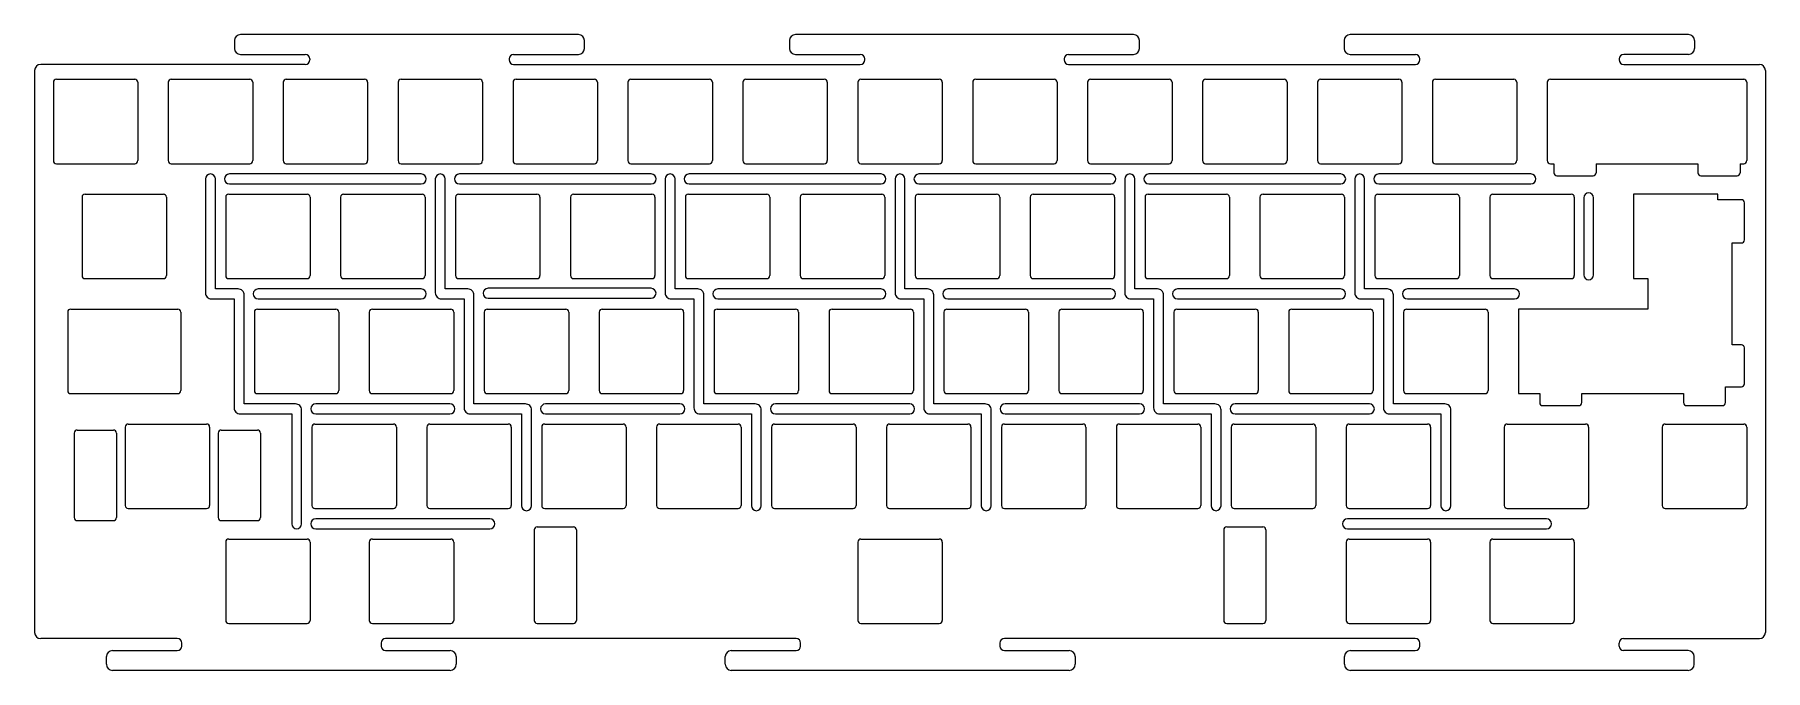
# Model space of a CAD drawing. Header units: millimetres. Extents: x 88 to 375, y 146 to 251.
import ezdxf

# ---------------------------------------------------------------- set-up
doc = ezdxf.new("R2010")
doc.units = ezdxf.units.MM
doc.layers.add('_STAB', color=3, linetype='Continuous')

msp = doc.modelspace()

# ---------------------------------------------------------------- linework, layer by layer
for p, q in [((121.12, 250.12), (121.12, 248.84)), ((178.15, 251.12), (122.12, 251.12)), ((179.15, 248.84), (179.15, 250.12)), ((213.12, 250.12), (213.12, 248.84)), ((270.15, 251.12), (214.12, 251.12)), ((271.15, 248.84), (271.15, 250.12)), ((305.07, 250.12), (305.07, 248.84)), ((362.17, 251.12), (306.07, 251.12)), ((363.17, 250.12), (363.17, 248.84)), ((122.12, 247.84), (132.87, 247.84)), ((133.62, 247.09), (133.62, 246.94)), ((166.65, 247.09), (166.65, 246.94)), ((167.4, 247.84), (178.15, 247.84)), ((214.12, 247.84), (224.87, 247.84)), ((225.62, 246.94), (225.62, 247.09)), ((258.65, 247.09), (258.65, 246.94)), ((259.4, 247.84), (270.15, 247.84)), ((306.07, 247.84), (316.89, 247.84)), ((317.64, 246.94), (317.64, 247.09)), ((350.67, 247.09), (350.67, 246.94)), ((362.17, 247.84), (351.42, 247.84)), ((88.01, 245.19), (88.01, 152.04)), ((132.87, 246.19), (89.01, 246.19)), ((167.4, 246.19), (224.87, 246.19)), ((259.4, 246.19), (316.89, 246.19)), ((351.42, 246.19), (373.91, 246.19)), ((374.91, 245.19), (374.91, 152.04)), ((91.11, 243.23), (91.11, 230.23)), ((91.61, 243.73), (104.61, 243.73)), ((105.11, 243.23), (105.11, 230.23)), ((110.16, 243.23), (110.16, 230.23)), ((110.66, 243.73), (123.66, 243.73)), ((124.16, 243.23), (124.16, 230.23)), ((129.21, 243.23), (129.21, 230.23)), ((129.71, 243.73), (142.71, 243.73)), ((143.21, 243.23), (143.21, 230.23)), ((148.26, 243.23), (148.26, 230.23)), ((148.76, 243.73), (161.76, 243.73)), ((162.26, 243.23), (162.26, 230.23)), ((167.31, 243.23), (167.31, 230.23)), ((167.81, 243.73), (180.81, 243.73)), ((181.31, 243.23), (181.31, 230.23)), ((186.36, 243.23), (186.36, 230.23)), ((186.86, 243.73), (199.86, 243.73)), ((200.36, 243.23), (200.36, 230.23)), ((205.41, 243.23), (205.41, 230.23)), ((205.91, 243.73), (218.91, 243.73)), ((219.41, 243.23), (219.41, 230.23)), ((224.46, 243.23), (224.46, 230.23)), ((224.96, 243.73), (237.96, 243.73)), ((238.46, 243.23), (238.46, 230.23)), ((243.51, 243.23), (243.51, 230.23)), ((244.01, 243.73), (257.01, 243.73)), ((257.51, 243.23), (257.51, 230.23)), ((262.56, 243.23), (262.56, 230.23)), ((263.06, 243.73), (276.06, 243.73)), ((276.56, 243.23), (276.56, 230.23)), ((281.61, 243.23), (281.61, 230.23)), ((282.11, 243.73), (295.11, 243.73)), ((295.61, 243.23), (295.61, 230.23)), ((300.66, 243.23), (300.66, 230.23)), ((301.16, 243.73), (314.16, 243.73)), ((314.66, 243.23), (314.66, 230.23)), ((319.71, 243.23), (319.71, 230.23)), ((320.21, 243.73), (333.21, 243.73)), ((333.71, 243.23), (333.71, 230.23)), ((338.76, 243.23), (338.76, 230.23)), ((339.26, 243.73), (371.31, 243.73)), ((371.81, 243.23), (371.81, 230.23)), ((91.61, 229.73), (104.61, 229.73)), ((110.66, 229.73), (123.66, 229.73)), ((129.71, 229.73), (142.71, 229.73)), ((148.76, 229.73), (161.76, 229.73)), ((167.81, 229.73), (180.81, 229.73)), ((186.86, 229.73), (199.86, 229.73)), ((205.91, 229.73), (218.91, 229.73)), ((224.96, 229.73), (237.96, 229.73)), ((244.01, 229.73), (257.01, 229.73)), ((263.06, 229.73), (276.06, 229.73)), ((282.11, 229.73), (295.11, 229.73)), ((301.16, 229.73), (314.16, 229.73)), ((320.21, 229.73), (333.21, 229.73)), ((339.26, 229.73), (339.84, 229.73)), ((339.84, 229.73), (339.84, 228.23)), ((346.84, 229.73), (346.84, 228.23)), ((346.84, 229.73), (363.72, 229.73)), ((363.72, 229.73), (363.72, 228.23)), ((370.72, 229.73), (370.72, 228.23)), ((370.72, 229.73), (371.31, 229.73)), ((340.34, 227.73), (346.34, 227.73)), ((364.22, 227.73), (370.22, 227.73)), ((95.87, 224.18), (95.87, 211.18)), ((96.37, 224.68), (109.37, 224.68)), ((109.87, 224.18), (109.87, 211.18)), ((119.68, 224.18), (119.68, 211.18)), ((120.18, 224.68), (133.18, 224.68)), ((133.68, 224.18), (133.68, 211.18)), ((138.73, 224.18), (138.73, 211.18)), ((139.23, 224.68), (152.23, 224.68)), ((152.73, 224.18), (152.73, 211.18)), ((157.78, 224.18), (157.78, 211.18)), ((158.28, 224.68), (171.28, 224.68)), ((171.78, 224.18), (171.78, 211.18)), ((176.83, 224.18), (176.83, 211.18)), ((177.33, 224.68), (190.33, 224.68)), ((190.83, 224.18), (190.83, 211.18)), ((195.88, 224.18), (195.88, 211.18)), ((196.38, 224.68), (209.38, 224.68)), ((209.88, 224.18), (209.88, 211.18)), ((214.93, 224.18), (214.93, 211.18)), ((215.43, 224.68), (228.43, 224.68)), ((228.93, 224.18), (228.93, 211.18)), ((233.98, 224.18), (233.98, 211.18)), ((234.48, 224.68), (247.48, 224.68)), ((247.98, 224.18), (247.98, 211.18)), ((253.03, 224.18), (253.03, 211.18)), ((253.53, 224.68), (266.53, 224.68)), ((267.03, 224.18), (267.03, 211.18)), ((272.08, 224.18), (272.08, 211.18)), ((272.58, 224.68), (285.58, 224.68)), ((286.08, 224.18), (286.08, 211.18)), ((291.13, 224.18), (291.13, 211.18)), ((291.63, 224.68), (304.63, 224.68)), ((305.13, 224.18), (305.13, 211.18)), ((310.18, 224.18), (310.18, 211.18)), ((310.68, 224.68), (323.68, 224.68)), ((324.18, 224.18), (324.18, 211.18)), ((329.23, 224.18), (329.23, 211.18)), ((329.73, 224.68), (342.73, 224.68)), ((343.23, 224.18), (343.23, 211.18)), ((96.37, 210.68), (109.37, 210.68)), ((120.18, 210.68), (133.18, 210.68)), ((139.23, 210.68), (152.23, 210.68)), ((158.28, 210.68), (171.28, 210.68)), ((177.33, 210.68), (190.33, 210.68)), ((196.38, 210.68), (209.38, 210.68)), ((215.43, 210.68), (228.43, 210.68)), ((234.48, 210.68), (247.48, 210.68)), ((253.53, 210.68), (266.53, 210.68)), ((272.58, 210.68), (285.58, 210.68)), ((291.63, 210.68), (304.63, 210.68)), ((310.68, 210.68), (323.68, 210.68)), ((329.73, 210.68), (342.73, 210.68)), ((93.49, 205.13), (93.49, 192.13)), ((93.99, 205.63), (111.75, 205.63)), ((112.25, 205.13), (112.25, 192.13)), ((124.44, 205.13), (124.44, 192.13)), ((124.94, 205.63), (137.94, 205.63)), ((138.44, 205.13), (138.44, 192.13)), ((143.49, 205.13), (143.49, 192.13)), ((143.99, 205.63), (156.99, 205.63)), ((157.49, 205.13), (157.49, 192.13)), ((162.54, 205.13), (162.54, 192.13)), ((163.04, 205.63), (176.04, 205.63)), ((176.54, 205.13), (176.54, 192.13)), ((181.59, 205.13), (181.59, 192.13)), ((182.09, 205.63), (195.09, 205.63)), ((195.59, 205.13), (195.59, 192.13)), ((200.64, 205.13), (200.64, 192.13)), ((201.14, 205.63), (214.14, 205.63)), ((214.64, 205.13), (214.64, 192.13)), ((219.69, 205.13), (219.69, 192.13)), ((220.19, 205.63), (233.19, 205.63)), ((233.69, 205.13), (233.69, 192.13)), ((238.74, 205.13), (238.74, 192.13)), ((239.24, 205.63), (252.24, 205.63)), ((252.74, 205.13), (252.74, 192.13)), ((257.79, 205.13), (257.79, 192.13)), ((258.29, 205.63), (271.29, 205.63)), ((271.79, 205.13), (271.79, 192.13)), ((276.84, 205.13), (276.84, 192.13)), ((277.34, 205.63), (290.34, 205.63)), ((290.84, 205.13), (290.84, 192.13)), ((295.89, 205.13), (295.89, 192.13)), ((296.39, 205.63), (309.39, 205.63)), ((309.89, 205.13), (309.89, 192.13)), ((314.94, 205.13), (314.94, 192.13)), ((315.44, 205.63), (328.44, 205.63)), ((328.94, 205.13), (328.94, 192.13)), ((93.99, 191.63), (111.75, 191.63)), ((124.94, 191.63), (137.94, 191.63)), ((143.99, 191.63), (156.99, 191.63)), ((163.04, 191.63), (176.04, 191.63)), ((182.09, 191.63), (195.09, 191.63)), ((201.14, 191.63), (214.14, 191.63)), ((220.19, 191.63), (233.19, 191.63)), ((239.24, 191.63), (252.24, 191.63)), ((258.29, 191.63), (271.29, 191.63)), ((277.34, 191.63), (290.34, 191.63)), ((296.39, 191.63), (309.39, 191.63)), ((315.44, 191.63), (328.44, 191.63)), ((103.51, 186.58), (116.51, 186.58)), ((134.47, 186.58), (147.47, 186.58)), ((153.52, 186.58), (166.52, 186.58)), ((172.57, 186.58), (185.57, 186.58)), ((191.62, 186.58), (204.62, 186.58)), ((210.67, 186.58), (223.67, 186.58)), ((229.72, 186.58), (242.72, 186.58)), ((248.77, 186.58), (261.77, 186.58)), ((267.82, 186.58), (280.82, 186.58)), ((286.87, 186.58), (299.87, 186.58)), ((305.92, 186.58), (318.92, 186.58)), ((332.11, 186.58), (345.11, 186.58)), ((358.31, 186.58), (371.31, 186.58)), ((94.57, 185.08), (94.57, 171.08)), ((95.07, 185.58), (101.07, 185.58)), ((101.57, 185.08), (101.57, 171.08)), ((103.01, 186.08), (103.01, 173.08)), ((117.01, 186.08), (117.01, 173.08)), ((118.45, 185.08), (118.45, 171.08)), ((118.95, 185.58), (124.95, 185.58)), ((125.45, 185.08), (125.45, 171.08)), ((133.97, 186.08), (133.97, 173.08)), ((147.97, 186.08), (147.97, 173.08)), ((153.02, 186.08), (153.02, 173.08)), ((167.02, 186.08), (167.02, 173.08)), ((172.07, 186.08), (172.07, 173.08)), ((186.07, 186.08), (186.07, 173.08)), ((191.12, 186.08), (191.12, 173.08)), ((205.12, 186.08), (205.12, 173.08)), ((210.17, 186.08), (210.17, 173.08)), ((224.17, 186.08), (224.17, 173.08)), ((229.22, 186.08), (229.22, 173.08)), ((243.22, 186.08), (243.22, 173.08)), ((248.27, 186.08), (248.27, 173.08)), ((262.27, 186.08), (262.27, 173.08)), ((267.32, 186.08), (267.32, 173.08)), ((281.32, 186.08), (281.32, 173.08)), ((286.37, 186.08), (286.37, 173.08)), ((300.37, 186.08), (300.37, 173.08)), ((305.42, 186.08), (305.42, 173.08)), ((319.42, 186.08), (319.42, 173.08)), ((331.61, 186.08), (331.61, 173.08)), ((345.61, 186.08), (345.61, 173.08)), ((357.81, 186.08), (357.81, 173.08)), ((371.81, 186.08), (371.81, 173.08)), ((103.51, 172.58), (116.51, 172.58)), ((134.47, 172.58), (147.47, 172.58)), ((153.52, 172.58), (166.52, 172.58)), ((172.57, 172.58), (185.57, 172.58)), ((191.62, 172.58), (204.62, 172.58)), ((210.67, 172.58), (223.67, 172.58)), ((229.72, 172.58), (242.72, 172.58)), ((248.77, 172.58), (261.77, 172.58)), ((267.82, 172.58), (280.82, 172.58)), ((286.87, 172.58), (299.87, 172.58)), ((305.92, 172.58), (318.92, 172.58)), ((332.11, 172.58), (345.11, 172.58)), ((358.31, 172.58), (371.31, 172.58)), ((95.07, 170.58), (101.07, 170.58)), ((118.95, 170.58), (124.95, 170.58)), ((171.31, 169.53), (177.31, 169.53)), ((285.61, 169.53), (291.61, 169.53)), ((119.68, 167.03), (119.68, 154.03)), ((120.18, 167.53), (133.18, 167.53)), ((133.68, 167.03), (133.68, 154.03)), ((143.49, 167.03), (143.49, 154.03)), ((143.99, 167.53), (156.99, 167.53)), ((157.49, 167.03), (157.49, 154.03)), ((170.81, 168.03), (170.81, 154.03)), ((177.81, 168.03), (177.81, 154.03)), ((224.46, 167.03), (224.46, 154.03)), ((224.96, 167.53), (237.96, 167.53)), ((238.46, 167.03), (238.46, 154.03)), ((285.11, 168.03), (285.11, 154.03)), ((292.11, 168.03), (292.11, 154.03)), ((305.42, 167.03), (305.42, 154.03)), ((305.92, 167.53), (318.92, 167.53)), ((319.42, 167.03), (319.42, 154.03)), ((329.23, 167.03), (329.23, 154.03)), ((329.73, 167.53), (342.73, 167.53)), ((343.23, 167.03), (343.23, 154.03)), ((120.18, 153.53), (133.18, 153.53)), ((143.99, 153.53), (156.99, 153.53)), ((171.31, 153.53), (177.31, 153.53)), ((224.96, 153.53), (237.96, 153.53)), ((285.61, 153.53), (291.61, 153.53)), ((305.92, 153.53), (318.92, 153.53)), ((329.73, 153.53), (342.73, 153.53)), ((111.66, 151.04), (89.01, 151.04)), ((112.41, 149.79), (112.41, 150.29)), ((145.44, 150.29), (145.44, 149.79)), ((214.24, 151.04), (146.19, 151.04)), ((214.99, 149.79), (214.99, 150.29)), ((248.02, 150.29), (248.02, 149.79)), ((316.87, 151.04), (248.77, 151.04)), ((317.62, 149.79), (317.62, 150.29)), ((350.65, 149.79), (350.65, 150.29)), ((351.4, 151.04), (373.91, 151.04)), ((99.91, 146.76), (99.91, 148.04)), ((100.91, 149.04), (111.66, 149.04)), ((146.19, 149.04), (156.91, 149.04)), ((157.91, 148.04), (157.91, 146.76)), ((202.49, 146.76), (202.49, 148.04)), ((203.49, 149.04), (214.24, 149.04)), ((248.77, 149.04), (259.49, 149.04)), ((260.49, 148.04), (260.49, 146.76)), ((305.12, 146.76), (305.12, 148.04)), ((306.12, 149.04), (316.87, 149.04)), ((362.12, 149.04), (351.4, 149.04)), ((363.12, 146.76), (363.12, 148.04)), ((156.91, 145.76), (100.91, 145.76)), ((259.49, 145.76), (203.49, 145.76)), ((362.12, 145.76), (306.12, 145.76))]:
    msp.add_line(p, q)
at = {"linetype": 'Continuous'}
for p, q in [((170.81, 169.03), (170.81, 168.03)), ((177.81, 169.03), (177.81, 168.03)), ((285.11, 169.03), (285.11, 168.03)), ((292.11, 169.03), (292.11, 168.03))]:
    msp.add_line(p, q, dxfattribs=at)
for points in [[(131.27, 189.92), (122.74, 189.92), (122.74, 207.97, 0.414214), (121.74, 208.97), (117.98, 208.97), (117.98, 227.2, 1), (116.33, 227.2), (116.33, 208.32, 0.414214), (117.33, 207.32), (121.09, 207.32), (121.09, 189.27, 0.414214), (122.09, 188.27), (130.62, 188.27), (130.62, 170.05, 1), (132.27, 170.05), (132.27, 188.92, 0.414214)], [(120.31, 228.02, 1), (120.31, 226.37), (152.11, 226.37, 1), (152.11, 228.02)], [(169.37, 189.92), (160.84, 189.92), (160.84, 207.97, 0.414214), (159.84, 208.97), (156.08, 208.97), (156.08, 227.2, 1), (154.43, 227.2), (154.43, 208.32, 0.414214), (155.43, 207.32), (159.19, 207.32), (159.19, 189.27, 0.414214), (160.19, 188.27), (168.72, 188.27), (168.72, 173.05, 1), (170.37, 173.05), (170.37, 188.92, 0.414214)], [(158.41, 228.02, 1), (158.41, 226.37), (190.21, 226.37, 1), (190.21, 228.02)], [(207.47, 189.92), (198.94, 189.92), (198.94, 207.97, 0.414214), (197.94, 208.97), (194.18, 208.97), (194.18, 227.2, 1), (192.53, 227.2), (192.53, 208.32, 0.414214), (193.53, 207.32), (197.29, 207.32), (197.29, 189.27, 0.414214), (198.29, 188.27), (206.82, 188.27), (206.82, 173.05, 1), (208.47, 173.05), (208.47, 188.92, 0.414214)], [(196.51, 228.02, 1), (196.51, 226.37), (228.31, 226.37, 1), (228.31, 228.02)], [(245.57, 189.92), (237.04, 189.92), (237.04, 207.97, 0.414214), (236.04, 208.97), (232.28, 208.97), (232.28, 227.2, 1), (230.63, 227.2), (230.63, 208.32, 0.414214), (231.63, 207.32), (235.39, 207.32), (235.39, 189.27, 0.414214), (236.39, 188.27), (244.92, 188.27), (244.92, 173.05, 1), (246.57, 173.05), (246.57, 188.92, 0.414214)], [(234.6, 228.02, 1), (234.6, 226.37), (266.4, 226.37, 1), (266.4, 228.02)], [(283.67, 189.92), (275.14, 189.92), (275.14, 207.97, 0.414214), (274.14, 208.97), (270.38, 208.97), (270.38, 227.2, 1), (268.73, 227.2), (268.73, 208.32, 0.414214), (269.73, 207.32), (273.49, 207.32), (273.49, 189.27, 0.414214), (274.49, 188.27), (283.02, 188.27), (283.02, 173.05, 1), (284.67, 173.05), (284.67, 188.92, 0.414214)], [(272.71, 228.02, 1), (272.71, 226.37), (304.51, 226.37, 1), (304.51, 228.02)], [(321.77, 189.92), (313.24, 189.92), (313.24, 207.97, 0.414214), (312.24, 208.97), (308.48, 208.97), (308.48, 227.2, 1), (306.83, 227.2), (306.83, 208.32, 0.414214), (307.83, 207.32), (311.59, 207.32), (311.59, 189.27, 0.414214), (312.59, 188.27), (321.12, 188.27), (321.12, 173.05, 1), (322.77, 173.05), (322.77, 188.92, 0.414214)], [(310.81, 228.02, 1), (310.81, 226.37), (336.05, 226.37, 1), (336.05, 228.02)], [(346.44, 224.06, 1), (344.79, 224.06), (344.79, 211.32, 1), (346.44, 211.32)], [(125.07, 208.97, 1), (125.07, 207.32), (152.09, 207.32, 1), (152.09, 208.97)], [(163.17, 209.08, 1), (163.17, 207.43), (190.19, 207.43, 1), (190.19, 209.08)], [(201.27, 208.97, 1), (201.27, 207.32), (228.29, 207.32, 1), (228.29, 208.97)], [(239.37, 208.97, 1), (239.37, 207.32), (266.38, 207.32, 1), (266.38, 208.97)], [(277.47, 208.97, 1), (277.47, 207.32), (304.49, 207.32, 1), (304.49, 208.97)], [(315.57, 208.97, 1), (315.57, 207.32), (333.32, 207.32, 1), (333.32, 208.97)], [(134.6, 189.92, 1), (134.6, 188.27), (156.86, 188.27, 1), (156.86, 189.92)], [(172.7, 189.92, 1), (172.7, 188.27), (194.96, 188.27, 1), (194.96, 189.92)], [(210.8, 189.92, 1), (210.8, 188.27), (233.06, 188.27, 1), (233.06, 189.92)], [(248.89, 189.92, 1), (248.89, 188.27), (271.16, 188.27, 1), (271.16, 189.92)], [(287, 189.92, 1), (287, 188.27), (309.26, 188.27, 1), (309.26, 189.92)], [(134.6, 170.87, 1), (134.6, 169.22), (163.46, 169.22, 1), (163.46, 170.87)], [(305.64, 170.87, 1), (305.64, 169.22), (338.61, 169.22, 1), (338.61, 170.87)]]:
    msp.add_lwpolyline(points, format="xyb", close=True)
for centre, radius, start, end in [((122.12, 250.12), 1, 90, 180), ((178.15, 250.12), 1, 0, 90), ((214.12, 250.12), 1, 90, 180), ((270.15, 250.12), 1, 0, 90), ((306.07, 250.12), 1, 90, 180), ((362.17, 250.12), 1, 0, 90), ((122.12, 248.84), 1, 180, 270), ((132.87, 247.09), 0.75, 0, 90), ((132.87, 246.94), 0.75, 270, 0), ((167.4, 247.09), 0.75, 90, 180), ((167.4, 246.94), 0.75, 180, 270), ((178.15, 248.84), 1, 270, 0), ((214.12, 248.84), 1, 180, 270), ((224.87, 247.09), 0.75, 360, 90), ((224.87, 246.94), 0.75, 270, 360), ((259.4, 247.09), 0.75, 90, 180), ((259.4, 246.94), 0.75, 180, 270), ((270.15, 248.84), 1, 270, 0), ((306.07, 248.84), 1, 180, 270), ((316.89, 247.09), 0.75, 0, 90), ((316.89, 246.94), 0.75, 270, 0), ((351.42, 247.09), 0.75, 90, 180), ((351.42, 246.94), 0.75, 180, 270), ((362.17, 248.84), 1, 270, 0), ((89.01, 245.19), 1, 90, 180), ((373.91, 245.19), 1, 0, 90), ((91.61, 243.23), 0.5, 90, 180), ((104.61, 243.23), 0.5, 0, 90), ((110.66, 243.23), 0.5, 90, 180), ((123.66, 243.23), 0.5, 0, 90), ((129.71, 243.23), 0.5, 90, 180), ((142.71, 243.23), 0.5, 0, 90), ((148.76, 243.23), 0.5, 90, 180), ((161.76, 243.23), 0.5, 0, 90), ((167.81, 243.23), 0.5, 90, 180), ((180.81, 243.23), 0.5, 0, 90), ((186.86, 243.23), 0.5, 90, 180), ((199.86, 243.23), 0.5, 0, 90), ((205.91, 243.23), 0.5, 90, 180), ((218.91, 243.23), 0.5, 0, 90), ((224.96, 243.23), 0.5, 90, 180), ((237.96, 243.23), 0.5, 0, 90), ((244.01, 243.23), 0.5, 90, 180), ((257.01, 243.23), 0.5, 0, 90), ((263.06, 243.23), 0.5, 90, 180), ((276.06, 243.23), 0.5, 0, 90), ((282.11, 243.23), 0.5, 90, 180), ((295.11, 243.23), 0.5, 0, 90), ((301.16, 243.23), 0.5, 90, 180), ((314.16, 243.23), 0.5, 0, 90), ((320.21, 243.23), 0.5, 90, 180), ((333.21, 243.23), 0.5, 0, 90), ((339.26, 243.23), 0.5, 90, 180), ((371.31, 243.23), 0.5, 0, 90), ((91.61, 230.23), 0.5, 180, 270), ((104.61, 230.23), 0.5, 270, 0), ((110.66, 230.23), 0.5, 180, 270), ((123.66, 230.23), 0.5, 270, 0), ((129.71, 230.23), 0.5, 180, 270), ((142.71, 230.23), 0.5, 270, 0), ((148.76, 230.23), 0.5, 180, 270), ((161.76, 230.23), 0.5, 270, 0), ((167.81, 230.23), 0.5, 180, 270), ((180.81, 230.23), 0.5, 270, 0), ((186.86, 230.23), 0.5, 180, 270), ((199.86, 230.23), 0.5, 270, 0), ((205.91, 230.23), 0.5, 180, 270), ((218.91, 230.23), 0.5, 270, 0), ((224.96, 230.23), 0.5, 180, 270), ((237.96, 230.23), 0.5, 270, 0), ((244.01, 230.23), 0.5, 180, 270), ((257.01, 230.23), 0.5, 270, 0), ((263.06, 230.23), 0.5, 180, 270), ((276.06, 230.23), 0.5, 270, 0), ((282.11, 230.23), 0.5, 180, 270), ((295.11, 230.23), 0.5, 270, 0), ((301.16, 230.23), 0.5, 180, 270), ((314.16, 230.23), 0.5, 270, 0), ((320.21, 230.23), 0.5, 180, 270), ((333.21, 230.23), 0.5, 270, 0), ((339.26, 230.23), 0.5, 180, 270), ((371.31, 230.23), 0.5, 270, 0), ((340.34, 228.23), 0.5, 180, 270), ((346.34, 228.23), 0.5, 270, 0), ((364.22, 228.23), 0.5, 180, 270), ((370.22, 228.23), 0.5, 270, 0), ((96.37, 224.18), 0.5, 90, 180), ((109.37, 224.18), 0.5, 0, 90), ((120.18, 224.18), 0.5, 90, 180), ((133.18, 224.18), 0.5, 0, 90), ((139.23, 224.18), 0.5, 90, 180), ((152.23, 224.18), 0.5, 0, 90), ((158.28, 224.18), 0.5, 90, 180), ((171.28, 224.18), 0.5, 0, 90), ((177.33, 224.18), 0.5, 90, 180), ((190.33, 224.18), 0.5, 0, 90), ((196.38, 224.18), 0.5, 90, 180), ((209.38, 224.18), 0.5, 0, 90), ((215.43, 224.18), 0.5, 90, 180), ((228.43, 224.18), 0.5, 0, 90), ((234.48, 224.18), 0.5, 90, 180), ((247.48, 224.18), 0.5, 0, 90), ((253.53, 224.18), 0.5, 90, 180), ((266.53, 224.18), 0.5, 0, 90), ((272.58, 224.18), 0.5, 90, 180), ((285.58, 224.18), 0.5, 0, 90), ((291.63, 224.18), 0.5, 90, 180), ((304.63, 224.18), 0.5, 0, 90), ((310.68, 224.18), 0.5, 90, 180), ((323.68, 224.18), 0.5, 0, 90), ((329.73, 224.18), 0.5, 90, 180), ((342.73, 224.18), 0.5, 0, 90), ((96.37, 211.18), 0.5, 180, 270), ((109.37, 211.18), 0.5, 270, 0), ((120.18, 211.18), 0.5, 180, 270), ((133.18, 211.18), 0.5, 270, 0), ((139.23, 211.18), 0.5, 180, 270), ((152.23, 211.18), 0.5, 270, 0), ((158.28, 211.18), 0.5, 180, 270), ((171.28, 211.18), 0.5, 270, 0), ((177.33, 211.18), 0.5, 180, 270), ((190.33, 211.18), 0.5, 270, 0), ((196.38, 211.18), 0.5, 180, 270), ((209.38, 211.18), 0.5, 270, 0), ((215.43, 211.18), 0.5, 180, 270), ((228.43, 211.18), 0.5, 270, 0), ((234.48, 211.18), 0.5, 180, 270), ((247.48, 211.18), 0.5, 270, 0), ((253.53, 211.18), 0.5, 180, 270), ((266.53, 211.18), 0.5, 270, 0), ((272.58, 211.18), 0.5, 180, 270), ((285.58, 211.18), 0.5, 270, 0), ((291.63, 211.18), 0.5, 180, 270), ((304.63, 211.18), 0.5, 270, 0), ((310.68, 211.18), 0.5, 180, 270), ((323.68, 211.18), 0.5, 270, 0), ((329.73, 211.18), 0.5, 180, 270), ((342.73, 211.18), 0.5, 270, 0), ((93.99, 205.13), 0.5, 90, 180), ((111.75, 205.13), 0.5, 0, 90), ((124.94, 205.13), 0.5, 90, 180), ((137.94, 205.13), 0.5, 0, 90), ((143.99, 205.13), 0.5, 90, 180), ((156.99, 205.13), 0.5, 0, 90), ((163.04, 205.13), 0.5, 90, 180), ((176.04, 205.13), 0.5, 0, 90), ((182.09, 205.13), 0.5, 90, 180), ((195.09, 205.13), 0.5, 0, 90), ((201.14, 205.13), 0.5, 90, 180), ((214.14, 205.13), 0.5, 0, 90), ((220.19, 205.13), 0.5, 90, 180), ((233.19, 205.13), 0.5, 0, 90), ((239.24, 205.13), 0.5, 90, 180), ((252.24, 205.13), 0.5, 0, 90), ((258.29, 205.13), 0.5, 90, 180), ((271.29, 205.13), 0.5, 0, 90), ((277.34, 205.13), 0.5, 90, 180), ((290.34, 205.13), 0.5, 0, 90), ((296.39, 205.13), 0.5, 90, 180), ((309.39, 205.13), 0.5, 0, 90), ((315.44, 205.13), 0.5, 90, 180), ((328.44, 205.13), 0.5, 0, 90), ((93.99, 192.13), 0.5, 180, 270), ((111.75, 192.13), 0.5, 270, 0), ((124.94, 192.13), 0.5, 180, 270), ((137.94, 192.13), 0.5, 270, 0), ((143.99, 192.13), 0.5, 180, 270), ((156.99, 192.13), 0.5, 270, 0), ((163.04, 192.13), 0.5, 180, 270), ((176.04, 192.13), 0.5, 270, 0), ((182.09, 192.13), 0.5, 180, 270), ((195.09, 192.13), 0.5, 270, 0), ((201.14, 192.13), 0.5, 180, 270), ((214.14, 192.13), 0.5, 270, 0), ((220.19, 192.13), 0.5, 180, 270), ((233.19, 192.13), 0.5, 270, 0), ((239.24, 192.13), 0.5, 180, 270), ((252.24, 192.13), 0.5, 270, 0), ((258.29, 192.13), 0.5, 180, 270), ((271.29, 192.13), 0.5, 270, 0), ((277.34, 192.13), 0.5, 180, 270), ((290.34, 192.13), 0.5, 270, 0), ((296.39, 192.13), 0.5, 180, 270), ((309.39, 192.13), 0.5, 270, 0), ((315.44, 192.13), 0.5, 180, 270), ((328.44, 192.13), 0.5, 270, 0), ((103.51, 186.08), 0.5, 90, 180), ((116.51, 186.08), 0.5, 0, 90), ((134.47, 186.08), 0.5, 90, 180), ((147.47, 186.08), 0.5, 0, 90), ((153.52, 186.08), 0.5, 90, 180), ((166.52, 186.08), 0.5, 0, 90), ((172.57, 186.08), 0.5, 90, 180), ((185.57, 186.08), 0.5, 0, 90), ((191.62, 186.08), 0.5, 90, 180), ((204.62, 186.08), 0.5, 0, 90), ((210.67, 186.08), 0.5, 90, 180), ((223.67, 186.08), 0.5, 0, 90), ((229.72, 186.08), 0.5, 90, 180), ((242.72, 186.08), 0.5, 0, 90), ((248.77, 186.08), 0.5, 90, 180), ((261.77, 186.08), 0.5, 0, 90), ((267.82, 186.08), 0.5, 90, 180), ((280.82, 186.08), 0.5, 0, 90), ((286.87, 186.08), 0.5, 90, 180), ((299.87, 186.08), 0.5, 0, 90), ((305.92, 186.08), 0.5, 90, 180), ((318.92, 186.08), 0.5, 0, 90), ((332.11, 186.08), 0.5, 90, 180), ((345.11, 186.08), 0.5, 0, 90), ((358.31, 186.08), 0.5, 90, 180), ((371.31, 186.08), 0.5, 0, 90), ((95.07, 185.08), 0.5, 90, 180), ((101.07, 185.08), 0.5, 0, 90), ((118.95, 185.08), 0.5, 90, 180), ((124.95, 185.08), 0.5, 0, 90), ((103.51, 173.08), 0.5, 180, 270), ((116.51, 173.08), 0.5, 270, 0), ((134.47, 173.08), 0.5, 180, 270), ((147.47, 173.08), 0.5, 270, 0), ((153.52, 173.08), 0.5, 180, 270), ((166.52, 173.08), 0.5, 270, 0), ((172.57, 173.08), 0.5, 180, 270), ((185.57, 173.08), 0.5, 270, 0), ((191.62, 173.08), 0.5, 180, 270), ((204.62, 173.08), 0.5, 270, 0), ((210.67, 173.08), 0.5, 180, 270), ((223.67, 173.08), 0.5, 270, 0), ((229.72, 173.08), 0.5, 180, 270), ((242.72, 173.08), 0.5, 270, 0), ((248.77, 173.08), 0.5, 180, 270), ((261.77, 173.08), 0.5, 270, 0), ((267.82, 173.08), 0.5, 180, 270), ((280.82, 173.08), 0.5, 270, 0), ((286.87, 173.08), 0.5, 180, 270), ((299.87, 173.08), 0.5, 270, 0), ((305.92, 173.08), 0.5, 180, 270), ((318.92, 173.08), 0.5, 270, 0), ((332.11, 173.08), 0.5, 180, 270), ((345.11, 173.08), 0.5, 270, 0), ((358.31, 173.08), 0.5, 180, 270), ((371.31, 173.08), 0.5, 270, 0), ((95.07, 171.08), 0.5, 180, 270), ((101.07, 171.08), 0.5, 270, 0), ((118.95, 171.08), 0.5, 180, 270), ((124.95, 171.08), 0.5, 270, 0), ((171.31, 169.03), 0.5, 90, 180), ((177.31, 169.03), 0.5, 0, 90), ((285.61, 169.03), 0.5, 90, 180), ((291.61, 169.03), 0.5, 0, 90), ((120.18, 167.03), 0.5, 90, 180), ((133.18, 167.03), 0.5, 0, 90), ((143.99, 167.03), 0.5, 90, 180), ((156.99, 167.03), 0.5, 0, 90), ((224.96, 167.03), 0.5, 90, 180), ((237.96, 167.03), 0.5, 0, 90), ((305.92, 167.03), 0.5, 90, 180), ((318.92, 167.03), 0.5, 0, 90), ((329.73, 167.03), 0.5, 90, 180), ((342.73, 167.03), 0.5, 0, 90), ((120.18, 154.03), 0.5, 180, 270), ((133.18, 154.03), 0.5, 270, 0), ((143.99, 154.03), 0.5, 180, 270), ((156.99, 154.03), 0.5, 270, 0), ((171.31, 154.03), 0.5, 180, 270), ((177.31, 154.03), 0.5, 270, 0), ((224.96, 154.03), 0.5, 180, 270), ((237.96, 154.03), 0.5, 270, 0), ((285.61, 154.03), 0.5, 180, 270), ((291.61, 154.03), 0.5, 270, 0), ((305.92, 154.03), 0.5, 180, 270), ((318.92, 154.03), 0.5, 270, 0), ((329.73, 154.03), 0.5, 180, 270), ((342.73, 154.03), 0.5, 270, 0), ((89.01, 152.04), 1, 180, 270), ((111.66, 150.29), 0.75, 0, 90), ((111.66, 149.79), 0.75, 270, 0), ((146.19, 150.29), 0.75, 90, 180), ((146.19, 149.79), 0.75, 180, 270), ((214.24, 150.29), 0.75, 0, 90), ((214.24, 149.79), 0.75, 270, 0), ((248.77, 150.29), 0.75, 90, 180), ((248.77, 149.79), 0.75, 180, 270), ((316.87, 150.29), 0.75, 0, 90), ((316.87, 149.79), 0.75, 270, 0), ((351.4, 150.29), 0.75, 90, 180), ((351.4, 149.79), 0.75, 180, 270), ((373.91, 152.04), 1, 270, 0), ((100.91, 148.04), 1, 90, 180), ((100.91, 146.76), 1, 180, 270), ((156.91, 148.04), 1, 0, 90), ((156.91, 146.76), 1, 270, 0), ((203.49, 148.04), 1, 90, 180), ((203.49, 146.76), 1, 180, 270), ((259.49, 148.04), 1, 0, 90), ((259.49, 146.76), 1, 270, 0), ((306.12, 148.04), 1, 90, 180), ((306.12, 146.76), 1, 180, 270), ((362.12, 148.04), 1, 0, 90), ((362.12, 146.76), 1, 270, 0)]:
    msp.add_arc(centre, radius, start, end)
at = {"layer": '_STAB', "color": 7}
for p, q in [((367.04, 224.68), (353.04, 224.68)), ((353.04, 224.68), (353.04, 210.68)), ((367.04, 223.75), (367.04, 224.68)), ((370.92, 223.75), (367.04, 223.75)), ((371.42, 217.09), (371.42, 223.25)), ((369.42, 199.71), (369.42, 216.59)), ((369.42, 216.59), (370.92, 216.59)), ((353.04, 210.68), (355.43, 210.68)), ((355.43, 210.68), (355.43, 205.63)), ((345.9, 205.63), (333.99, 205.63)), ((333.99, 205.63), (333.99, 191.63)), ((355.43, 205.63), (345.9, 205.63)), ((345.9, 205.63), (345.9, 205.63)), ((370.92, 199.71), (369.42, 199.71)), ((371.42, 193.25), (371.42, 199.21)), ((368.3, 190.13), (368.3, 192.75)), ((368.3, 192.75), (370.92, 192.75)), ((333.99, 191.63), (337.5, 191.63)), ((337.5, 191.63), (337.5, 190.13)), ((338, 189.63), (343.96, 189.63)), ((344.46, 190.13), (344.46, 191.63)), ((344.46, 191.63), (345.9, 191.63)), ((345.9, 191.63), (361.34, 191.63)), ((361.34, 191.63), (361.34, 190.13)), ((361.84, 189.63), (367.8, 189.63))]:
    msp.add_line(p, q, dxfattribs=at)
for centre, start, end in [((370.92, 223.25), 0, 90), ((370.92, 217.09), 270, 360), ((370.92, 199.21), 0, 90), ((370.92, 193.25), 270, 360), ((338, 190.13), 180, 270), ((343.96, 190.13), 270, 0), ((361.84, 190.13), 180, 270), ((367.8, 190.13), 270, 0)]:
    msp.add_arc(centre, 0.5, start, end, dxfattribs=at)

doc.saveas('drawing.dxf')
